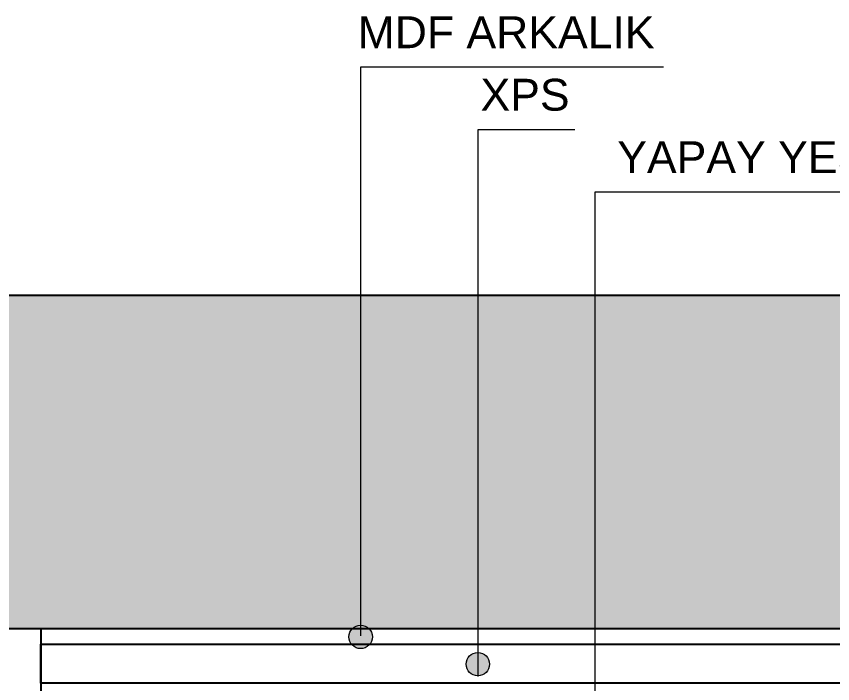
# Model space of a CAD drawing. Header units: millimetres. Extents: x 7687 to 15428, y -715 to 4028.
# Drawn here: x 8160 to 8264.5, y 3755.6 to 3841.1 of the extents above; entities that cross this region are included whole.
import ezdxf

# ---------------------------------------------------------------- set-up
doc = ezdxf.new("R2010")
doc.units = ezdxf.units.MM
doc.linetypes.add('CONTINUA', pattern=[0])
doc.layers.add('0-MOBIL', color=3, linetype='CONTINUA')
doc.layers.add('yazı', color=7, linetype='Continuous', lineweight=20)
doc.styles.add('ROMANC', font='arial.ttf')

msp = doc.modelspace()

# ---------------------------------------------------------------- hatches: boundary and pattern name
at = {"true_color": 0xcd2027}
h = msp.add_hatch(color=242, dxfattribs=at)
h.dxf.hatch_style = 1
h.paths.add_polyline_path([(9498.39, 3787.78), (9919.45, 3787.78), (10041.95, 3787.78), (10041.58, 3757.38), (10323.48, 3753.94), (10323.48, 3237.21), (10312.98, 3237.21), (10312.98, 3206.31), (10273.73, 3206.31), (10273.73, 2599.74), (10229.17, 2600.13), (10229.17, 2546.14), (10273.73, 2546.14), (10273.73, 2157.73), (10225.31, 2157.76), (10224.84, 2104.15), (10273.73, 2103.73), (10273.73, 1976.72), (9427.2, 1976.72), (9427.2, 2043.9), (9412.2, 2043.9), (9411.61, 1976.73), (9200.2, 1976.72), (9200.2, 2030.72), (9150.2, 2030.72), (9150.2, 2534.31), (9205.65, 2534.31), (9205.6, 2562.87), (9412.2, 2561.07), (9412.2, 2123.9), (9427.2, 2123.9), (9427.2, 2857.4), (9412.2, 2857.4), (9412.2, 2788.58), (9374.41, 2788.58), (9374.41, 2773.58), (9412.2, 2773.58), (9412.2, 2588.58), (9291.05, 2588.58), (9291.05, 2773.58), (9294.41, 2773.58), (9294.41, 2788.58), (9273.05, 2788.58), (9273.05, 2773.58), (9276.05, 2773.58), (9276.05, 2587.82), (9150.2, 2587.82), (9150.2, 2773.58), (9194.55, 2773.58), (9194.55, 2788.58), (9193.05, 2788.58), (9150.2, 2788.58), (9150.2, 2947.06), (9412.2, 2947.06), (9412.2, 2937.4), (9427.2, 2937.4), (9427.2, 3212.81), (9092.54, 3212.81), (9092.54, 3197.81), (9412.2, 3197.81), (9412.2, 2962.06), (9150.2, 2962.06), (9150.2, 3079.81), (9008.2, 3079.81), (9008.2, 3202.81), (9011.79, 3202.81), (9011.79, 3212.81), (9008.2, 3212.81), (9008.2, 3258.81), (8954.2, 3258.81), (8954.2, 3212.81), (8981.2, 3212.81), (8981.2, 3022.81), (8811.2, 3022.81), (8811.2, 3212.81), (8791.2, 3212.81), (8791.2, 3042.81), (8381.2, 3042.81), (8381.2, 3212.81), (8375.2, 3212.81), (8375.2, 3036.81), (8338.2, 3036.81), (8338.2, 3049.31), (8265.7, 3049.31), (8265.7, 3029.31), (8158.7, 3029.31), (8158.7, 3009.31), (9130.2, 3009.31), (9130.2, 1956.72), (10293.73, 1956.72), (10293.73, 3195.96), (10323.48, 3195.96), (10343.48, 3195.96), (10343.48, 3805.34), (8003.59, 3805.34), (8003.59, 3762.68), (9498.39, 3762.68)])
at = {"layer": 'yazı'}
h = msp.add_hatch(color=256, dxfattribs=at)
h.dxf.hatch_style = 1
h.paths.add_polyline_path([(8205.62, 3761.62), (8202.62, 3761.62, 1)])
h.paths.add_polyline_path([(8204.12, 3763.12), (8204.12, 3761.62), (8205.62, 3761.62, 0.414214)])
h.paths.add_polyline_path([(8204.12, 3763.12, 0.414214), (8202.62, 3761.62), (8204.12, 3761.62)])
h = msp.add_hatch(color=256, dxfattribs=at)
h.dxf.hatch_style = 1
h.paths.add_polyline_path([(8220.62, 3758.13), (8217.62, 3758.13, 1)])
h.paths.add_polyline_path([(8219.12, 3759.63), (8219.12, 3758.13), (8220.62, 3758.13, 0.414214)])
h.paths.add_polyline_path([(8219.12, 3759.63, 0.414214), (8217.62, 3758.13), (8219.12, 3758.13)])

# ---------------------------------------------------------------- linework, layer by layer
at = {"color": 242, "true_color": 0xcd2027}
msp.add_lwpolyline([(10343.48, 3805.34), (8003.59, 3805.34), (8003.59, 3762.68), (9498.39, 3762.68)], dxfattribs=at)
at = {"layer": '0-MOBIL'}
for points in [[(8163.2, 3742.68), (8153.2, 3742.68), (8153.2, 3762.68), (8163.2, 3762.68)], [(8363.2, 3760.68), (8363.2, 3755.68), (8163.2, 3755.68), (8163.2, 3760.68)]]:
    msp.add_lwpolyline(points, close=True, dxfattribs=at)
at = {"layer": 'yazı'}
for points in [[(8242.87, 3834.57), (8204.12, 3834.57), (8204.12, 3761.76)], [(8231.52, 3826.57), (8219.12, 3826.57), (8219.12, 3756.55)], [(8295.74, 3818.57), (8234.12, 3818.57), (8234.12, 3752.53)]]:
    msp.add_lwpolyline(points, dxfattribs=at)
for centre in [(8204.12, 3761.62), (8219.12, 3758.13)]:
    msp.add_circle(centre, 1.5, dxfattribs=at)

# ---------------------------------------------------------------- texts
at = {"layer": 'yazı', "char_height": 4.08, "attachment_point": 3, "style": 'ROMANC'}
for s, insert in [('MDF ARKALIK', (8241.74, 3841.09)), ('XPS', (8230.87, 3833.09)), ('YAPAY YEŞİL DUVAR', (8295.25, 3825.09))]:
    msp.add_mtext_dynamic_manual_height_columns(s, width=252.8052, gutter_width=425, heights=[0], dxfattribs=dict(at, insert=insert))

doc.saveas('drawing.dxf')
